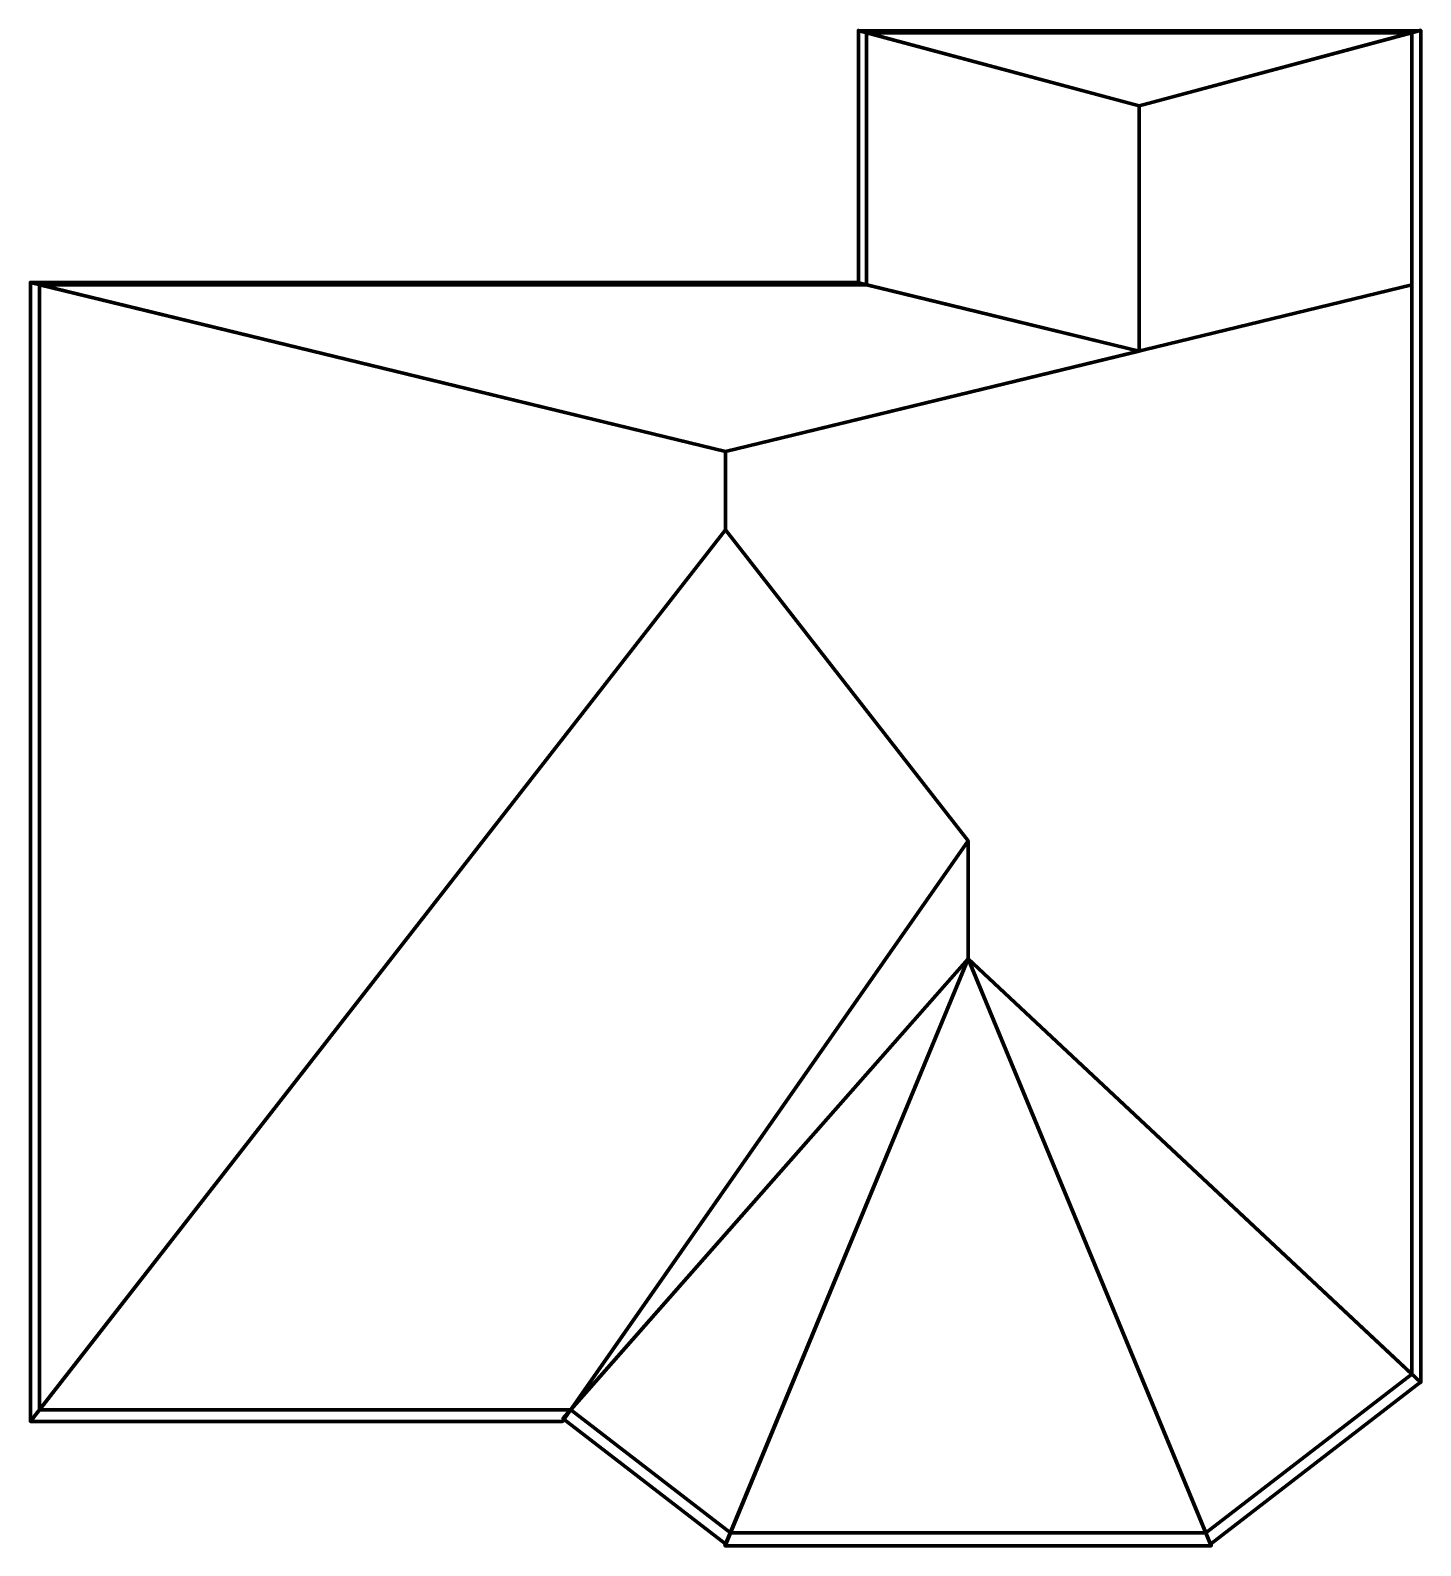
# Model space of a CAD drawing. Extents: x -27 to 94, y -40 to 92.
import ezdxf

# ---------------------------------------------------------------- set-up
doc = ezdxf.new("R2010")
doc.units = 0
doc.layers.add('s001-#def-active-grp', color=7, linetype='CONTINUOUS')
doc.layers.add('s100-new-custom-1', color=7, linetype='CONTINUOUS')

msp = doc.modelspace()

# ---------------------------------------------------------------- linework, layer by layer
at = {"layer": 's001-#def-active-grp', "color": 7, "linetype": 'CONTINUOUS', "lineweight": 211, "true_color": 0x000000}
for points in [[(69.49, 85.21), (93.96, 91.77), (93.96, -25.77), (54.62, 11.05), (54.62, 21.32), (19.36, -29.15), (-26.91, -29.15), (33.53, 48.35), (54.62, 21.32)], [(93.19, 69.65), (33.53, 55.15), (33.53, 48.35), (-26.9, -29.13), (-26.9, 69.84), (33.53, 55.15), (-26.91, 69.85), (45, 69.85), (69.49, 63.89), (45.08, 69.83), (45.08, 91.75), (69.49, 85.21), (45.15, 91.73), (93.82, 91.73), (69.49, 85.21), (69.49, 63.89), (33.53, 55.15)], [(-26.12, -28.13), (20.07, -28.13), (33.95, -38.84), (75.29, -38.84), (93.19, -25.04), (93.19, 91.56), (45.79, 91.56), (45.79, 69.65), (-26.12, 69.65), (-26.12, -28.13)], [(54.62, 11.05), (19.39, -28.9), (33.54, -39.81), (54.62, 11.05), (75.7, -39.81), (93.94, -25.75), (54.62, 11.05), (33.48, -39.95), (75.75, -39.95), (54.62, 11.05)]]:
    msp.add_lwpolyline(points, dxfattribs=at)
at = {"layer": 's100-new-custom-1', "color": 7, "linetype": 'CONTINUOUS', "lineweight": 211, "true_color": 0x000000}
for p, q in [((69.49, 85.21), (45.79, 91.56)), ((45.79, 69.65), (69.49, 63.89)), ((54.62, 11.05), (75.29, -38.84))]:
    msp.add_line(p, q, dxfattribs=at)
for points in [[(33.53, 55.15), (69.49, 63.89), (69.49, 85.21), (93.19, 91.56)], [(33.53, 48.35), (33.53, 55.15), (-26.12, 69.65)], [(93.19, -25.04), (54.62, 11.05), (54.62, 21.32), (33.53, 48.35), (-26.12, -28.13)], [(33.95, -38.84), (54.62, 11.05), (20.07, -28.13), (54.62, 21.32)]]:
    msp.add_lwpolyline(points, dxfattribs=at)

doc.saveas('drawing.dxf')
